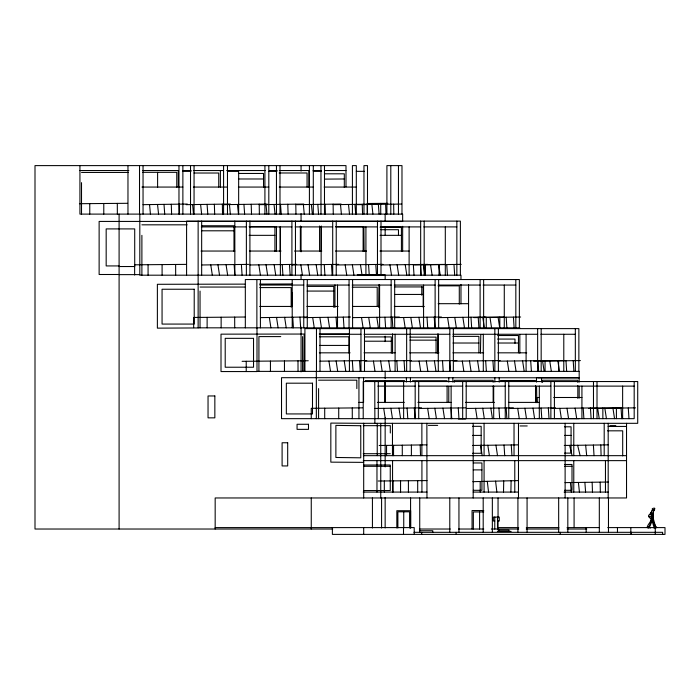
<?xml version="1.0" encoding="UTF-8"?>
<svg xmlns="http://www.w3.org/2000/svg" width="700" height="700" viewBox="0 0 700 700"><rect width="100%" height="100%" fill="white"/><g stroke="black" fill="none" stroke-linecap="round" stroke-linejoin="round"><path stroke-width="1.05" d="M541.529 382.086L541.529 377.781M653.406 511.35L653.441 519.067L655.156 525.35M303.905 371.385L304.15 334.049L221.008 334.154L221.008 371.56L256.996 371.56L256.996 327.828M378.665 307.352L378.963 284.725M437.64 353.115L437.911 333.769M292.04 306.434L292.259 292.521M480.436 353.071L480.778 334.749M503.51 492.082L503.729 480.935M510.886 492.082L511.105 480.76M654.045 509.758C657.597 506.406 648.218 509.154 654.168 510.011M654.019 527.415L652.26 521.246M654.622 509.399L653.861 510.808L652.558 509.863M648.795 516.075L649.075 517.291L650.536 518.472L651.875 516.88M650.528 514.281L651.753 510.843L652.575 510.615L653.538 511.508L653.651 510.851M652.085 510.615L652.54 510.125M653.345 517.869C650.895 517.16 650.965 525.394 648.191 527.249M653.398 518.114L649.346 527.415L650.23 528.15M653.52 512.339L652.645 515.655L653.284 517.615M652.645 515.655L653.117 512.444M653.45 512.032L652.505 515.13M650.396 514.194L650.738 513.074M647.299 526.829L647.124 527.468L648.497 528.159M650.221 514.089L650.834 512.426M656.014 527.048L653.975 527.87L656.014 527.048L654.631 524.396M650.65 518.324C652.811 521.684 643.851 527.056 649.407 527.608M653.012 516.25L652.015 516.933L651.324 515.594L651.446 511.919M651.481 515.909L649.836 516.749C647.246 516.407 649.88 512.584 651.332 514.684M649.346 527.415L647.369 526.628M653.082 516.898L652.461 516.985M652.426 517.414L651.315 517.624M655.288 528.133L656.915 527.424L656.18 527.214M652.365 517.125L651.639 516.206M472.85 481.679L518.481 480.585M143.045 204.662L187.311 204.05M186.121 204.662L230.379 204.05M222.968 204.662L267.225 204.05M259.543 204.662L303.809 204.05M296.861 204.662L341.127 204.05M334.005 204.662L378.262 204.05M357.411 204.662L401.669 204.05M379.172 445.498L426.869 444.859M564.253 445.454L608.186 444.859M565.005 482.624L608.186 482.029M201.827 264.976L248.605 264.381M249.909 264.976L296.686 264.381M291.918 264.976L338.704 264.381M336.236 264.976L383.014 264.381M381.001 264.976L427.779 264.381M414.426 264.976L461.204 264.381M260.409 317.616L307.186 317.021M303.756 317.616L350.534 317.021M352.59 317.616L399.368 317.021M394.678 317.616L441.455 317.021M438.646 317.616L485.433 317.021M473.865 317.616L520.651 317.021M320.005 361.174L366.783 360.579M364.49 361.174L411.276 360.579M410.183 361.174L456.96 360.579M453.355 361.174L500.141 360.579M498.374 361.174L545.151 360.579M533.645 361.174L580.423 360.579M374.762 408.45L421.54 407.855M418.714 408.45L465.491 407.855M466.611 408.45L513.389 407.855M508.769 408.45L555.555 407.855M550.874 408.45L597.651 407.855M588.726 408.45L635.504 407.855M472.692 445.445L518.481 444.859M79.424 203.709L127.601 203.298M387.896 203.324L367.168 203.499L367.168 214.104M185.911 264.381L134.636 264.819L134.636 275.012M445.165 264.416L425.46 264.582L425.46 275.188M244.956 317.021L193.673 317.459L193.673 327.652M483.035 317.257L503.912 317.074M242.095 361.322L308.271 360.754M540.733 360.824L563.719 360.623M362.539 407.855L311.264 408.301L311.264 418.661M596.383 408.118L622.562 407.89M378.201 481.014L426.965 480.585M324.809 179.112L344.312 178.981M244.825 284.13L157.377 284.296L157.377 328.142L198.135 327.941L198.135 275.188M259.621 284.078L292.39 283.964M319.287 334.023L349.51 333.953M608.142 426.449L626.535 426.431M79.931 170.537L128.87 170.537M142.564 170.537L178.273 170.537L178.273 187.066M182.534 170.537L191.179 170.537M193.349 170.537L223.528 170.537M226.721 170.537L265.265 170.537M269.544 170.537L277.191 170.537M279.37 170.537L308.875 170.537L308.875 187.066M313.049 170.537L321.545 170.537M324.739 170.537L345.993 170.537M182.875 171.334L191.004 171.334M227.474 171.334L238.656 171.334L238.656 214.104M268.809 171.334L276.938 171.334M313.303 171.334L321.431 171.334M356.309 171.334L364.446 171.334M142.713 172.331L176.759 172.331L176.759 187.329M81.515 172.445L128.494 172.445M279.186 172.987L307.064 172.987L307.064 187.049M194.023 173.023L218.741 173.023L218.741 187.075M238.411 173.451L263.533 173.451L263.533 187.495M324.809 173.801L344.312 173.801L344.312 187.495M238.411 178.981L263.533 178.981M141.934 187.066L182.875 187.066M193.375 187.066L227.474 187.066M238.394 187.066L268.809 187.066M279.256 187.066L313.303 187.066M324.109 187.066L356.309 187.066M141.89 224.822L187.145 224.822M201.46 225.759L233.984 225.759L233.984 251.37M249.121 226.695L274.925 226.695L274.925 251.493M335.86 226.704L363.125 226.704L363.125 251.484M201.294 226.905L246.374 226.905M249.401 226.905L291.918 226.905M295.12 226.905L332.701 226.905M335.808 226.905L377.466 226.905M380.73 226.905L420.665 226.905M423.771 226.905L456.855 226.905M380.021 227.176L401.424 227.176L401.424 251.493M380.835 229.705L398.475 229.705L398.475 235.086M201.46 230.799L233.984 230.799M249.121 235.34L274.925 235.34M380.021 235.34L401.424 235.34M201.04 251.046L234.824 251.046M249.419 251.046L280.998 251.046M294.525 251.046L321.781 251.046M335.449 251.046L366.555 251.046M379.934 251.046L409.115 251.046M119.096 265.93L106.172 265.93L106.172 228.909L134.715 228.909L134.715 266.534L119.096 266.534M119.096 274.496L99.129 274.496L99.129 221.428L402.649 221.428L402.649 214.104L79.931 214.104L79.931 165.611M119.096 274.627L139.808 274.627M357.262 274.811L385.149 274.811L385.149 279.501M259.971 285.058L303.756 285.058M307.002 285.058L349.055 285.058M352.17 285.058L391.142 285.058M394.275 285.058L435.12 285.058M438.261 285.058L480.104 285.058M483.061 285.058L515.83 285.058M438.078 285.845L459.287 285.845L459.287 304.141M307.142 286.405L333.76 286.405L333.76 307.283M200.043 287.053L244.834 287.053M394.87 286.93L423.176 286.93L423.176 307.361M352.205 287.192L377.204 287.192L377.204 306.442M259.805 287.586L291.174 287.586L291.174 307.16M307.142 291.069L333.76 291.069M394.87 294.438L423.176 294.438M438.174 303.686L468.562 303.686M259.7 306.442L292.206 306.442M306.933 306.442L338.17 306.442M352.476 306.442L379.601 306.442M394.328 306.442L424.261 306.442M198.135 327.828L519.829 327.828M319.498 334.267L360.964 334.267M364.026 334.267L449.829 334.267M452.996 334.267L537.644 334.267M540.89 334.267L575.33 334.267M497.735 335.527L518.464 335.527L518.464 352.835M452.961 336.368L478.887 336.368L478.887 352.835M280.752 336.595L258.921 336.595L258.921 371.385M319.594 336.796L348.924 336.796L348.924 352.993M364.726 336.919L391.326 336.919L391.326 353.062M409.973 337.129L436.074 337.129L436.074 353.071M497.621 339.071L514.981 339.071L514.981 343.306M409.973 340.148L436.074 340.148M364.726 341.206L391.326 341.206M452.996 343.017L478.887 343.017M497.735 343.017L518.464 343.017M319.594 345.424L348.924 345.424M319.322 352.826L350.088 352.826M364.053 352.826L395.098 352.826M409.684 352.826L438.926 352.826M452.935 352.826L483.639 352.826M497.787 352.826L526.724 352.826M256.996 371.385L579.18 371.385L579.18 382.078M537.845 377.79L579.18 377.79L281.523 377.694L281.523 418.661L634.183 418.661L634.183 381.544M318.588 380.179L356.834 380.179L356.834 388.605M500.395 380.485L535.526 380.485M365.295 380.608L404.582 380.608M412.51 380.695L447.09 380.695M377.851 386.12L415.179 386.12M418.425 386.12L462.674 386.12M465.762 386.12L505.242 386.12M508.287 386.12L550.874 386.12M553.971 386.12L634.183 386.12M539.149 397.495L537.005 397.495L537.005 402.78M553.735 397.495L581.928 397.495M358.942 402.395L363.309 402.395M377.475 402.395L404.259 402.395M417.926 402.395L451.124 402.395M465.5 402.395L494.375 402.395M508.515 402.395L539.324 402.395M537.845 418.486L579.18 418.661M458.377 418.985L465.544 418.985M363.387 423.316L637.718 423.316L637.718 381.544L363.213 381.544L363.213 418.661M428.356 425.373L437.666 425.373M363.221 425.661L390.311 425.661L390.311 433.002M609.875 425.679L615.816 425.679M520.03 425.95L527.222 425.95M472.588 426.326L481.162 426.326L481.162 453.285L472.588 453.285M564.585 426.799L571.069 426.799L571.069 453.119L564.585 453.119M607.548 430.824L622.694 430.824L622.694 455.884M472.588 435.409L481.162 435.409M564.585 435.409L571.069 435.409M363.221 453.705L390.311 453.705M363.387 455.665L626.535 455.665M363.239 460.635L626.535 460.635M473.279 462.971L481.924 462.971L481.924 490.298L473.279 490.298M564.497 464.476L572.005 464.476L572.005 490.298L564.497 490.298M363.51 465.01L390.259 465.01L390.259 490.543L363.51 490.543M363.51 466.305L390.259 466.305M564.497 466.305L572.005 466.305M473.279 469.892L481.924 469.892M363.239 492.082L426.965 492.082M473.183 492.082L518.481 492.082M564.095 492.082L608.186 492.082M483.77 510.545L472.062 510.545L472.062 529.025M483.77 511.936L473.349 511.936L473.349 529.025M494.769 521.019L493.343 521.019L493.343 517.081L499.275 517.081L499.275 521.019L497.49 521.019M215.171 527.599L414.216 527.599L414.216 534.389M498.05 527.599L518.691 527.599M526.295 527.599L558.88 527.599M567.035 527.599L599.541 527.599M607.74 527.599L665 527.599L665 534.389L332.386 534.389L332.386 527.599M332.727 529.025L35 529.025L35 165.611L345.993 165.611L345.993 186.874M419.387 529.025L450.284 529.025M458.631 529.025L483.77 529.025M491.33 529.025L518.691 529.025M526.207 529.025L558.906 529.025M567.131 529.025L586.775 529.025M419.414 530.74L432.801 530.74L432.801 532.245M497.394 531.387L511.088 531.387M413.963 532.315L662.629 532.315L662.629 534.389M363.694 462.367L330.829 462.149L330.829 423.089L363.694 423.316L363.694 497.963M652.234 516.959L652.628 517.466M655.183 527.503L652.872 519.855M577.631 445.27L580.116 455.665M569.634 445.375L572.093 455.665M612.946 408.144L614.548 418.661M604.844 408.249L606.428 418.661M597.66 408.336L599.235 418.661M575.094 408.144L576.695 418.661M566.991 408.249L568.575 418.661M557.865 360.868L559.466 371.385M559.808 408.336L561.374 418.661M549.762 360.973L551.346 371.385M542.579 361.06L544.145 371.385M532.997 408.144L534.59 418.661M522.594 360.868L524.195 371.385M524.895 408.249L526.47 418.661M514.491 360.973L516.075 371.385M517.711 408.336L519.278 418.661M507.308 361.06L508.883 371.385M498.094 317.31L499.686 327.828M489.991 317.406L491.566 327.828M482.808 317.502L484.374 327.828M490.831 408.144L492.433 418.661M495.924 445.148L497.516 455.665M477.584 360.868L479.176 371.385M482.729 408.249L484.312 418.661M487.821 445.252L489.396 455.665M462.875 317.31L464.468 327.828M469.481 360.973L471.056 371.385M475.545 408.336L477.12 418.661M480.637 445.34L482.204 455.665M462.298 361.06L463.864 371.385M454.773 317.406L456.347 327.828M447.589 317.502L449.155 327.828M438.646 264.661L440.248 275.188M430.544 264.766L432.127 275.188M423.36 264.863L424.926 275.188M442.934 408.144L444.535 418.661M434.402 360.868L435.995 371.385M434.831 408.249L436.415 418.661M426.3 360.973L427.884 371.385M418.898 317.31L420.499 327.828M427.648 408.336L429.214 418.661M405.221 264.661L406.822 275.188M419.116 361.06L420.683 371.385M410.795 317.406L412.379 327.828M397.119 264.766L398.703 275.188M403.611 317.502L405.186 327.828M389.935 264.863L391.501 275.188M398.983 408.144L400.584 418.661M388.719 360.868L390.311 371.385M390.88 408.249L392.464 418.661M376.81 317.31L378.411 327.828M380.616 360.973L382.191 371.385M383.696 408.336L385.271 418.661M368.707 317.406L370.291 327.828M360.456 264.661L362.049 275.188M373.433 361.06L374.999 371.385M361.524 317.502L363.099 327.828M352.354 264.766L353.938 275.188M345.17 264.863L346.736 275.188M344.225 360.868L345.826 371.385M336.123 360.973L337.706 371.385M327.976 317.31L329.578 327.828M316.146 264.661L317.739 275.188M328.939 361.06L330.505 371.385M319.874 317.406L321.457 327.828M308.044 264.766L309.619 275.188M312.69 317.502L314.256 327.828M300.86 264.863L302.426 275.188M284.629 317.31L286.23 327.828M274.129 264.661L275.73 275.188M276.526 317.406L278.11 327.828M266.026 264.766L267.61 275.188M269.342 317.502L270.909 327.828M258.842 264.863L260.409 275.188M226.047 264.661L227.649 275.188M217.945 264.766L219.529 275.188M210.761 264.863L212.327 275.188M495.582 481.136L496.86 492.082M487.296 481.329L488.548 492.082M578.41 482.431L579.434 492.082M371.892 204.461L372.916 214.104M348.486 204.461L349.51 214.104M311.351 204.461L312.375 214.104M274.033 204.461L275.056 214.104M237.449 204.461L238.473 214.104M200.602 204.461L201.626 214.104M157.535 204.461L158.559 214.104M585.646 445.165L586.679 455.665M570.421 482.545L571.305 492.082M340.506 204.566L341.39 214.104M303.371 204.566L304.246 214.104M266.053 204.566L266.928 214.104M229.469 204.566L230.344 214.104M192.623 204.566L193.498 214.104M149.555 204.566L150.43 214.104M584.876 482.344L585.594 492.082M378.368 204.374L379.085 214.104M354.961 204.374L355.679 214.104M317.817 204.374L318.544 214.104M280.499 204.374L281.225 214.104M243.924 204.374L244.641 214.104M207.077 204.374L207.795 214.104M164.001 204.374L164.727 214.104M628.276 407.951L628.985 418.661M621.049 408.039L621.749 418.661M590.424 407.951L591.133 418.661M583.196 408.039L583.896 418.661M573.195 360.666L573.904 371.385M565.968 360.762L566.668 371.385M548.327 407.951L549.028 418.661M537.924 360.666L538.633 371.385M541.091 408.039L541.791 418.661M530.696 360.762L531.396 371.385M513.424 317.109L514.124 327.828M506.188 317.205L506.887 327.828M511.254 444.955L511.954 455.665M506.161 407.951L506.87 418.661M504.017 445.043L504.718 455.665M498.934 408.039L499.634 418.661M492.914 360.666L493.614 371.385M485.677 360.762L486.377 371.385M478.196 317.109L478.905 327.828M470.969 317.205L471.669 327.828M453.976 264.469L454.676 275.188M458.264 407.951L458.964 418.661M446.749 264.565L447.449 275.188M449.733 360.666L450.433 371.385M451.036 408.039L451.736 418.661M442.505 360.762L443.205 371.385M434.227 317.109L434.936 327.828M427 317.205L427.7 327.828M420.551 264.469L421.26 275.188M413.324 264.565L414.024 275.188M414.312 407.951L415.021 418.661M404.049 360.666L404.749 371.385M407.085 408.039L407.785 418.661M396.812 360.762L397.512 371.385M392.14 317.109L392.849 327.828M384.912 317.205L385.613 327.828M375.786 264.469L376.486 275.188M368.559 264.565L369.259 275.188M359.555 360.666L360.255 371.385M352.328 360.762L353.027 371.385M343.306 317.109L344.015 327.828M336.079 317.205L336.779 327.828M331.476 264.469L332.176 275.188M324.249 264.565L324.94 275.188M299.959 317.109L300.668 327.828M289.459 264.469L290.168 275.188M292.731 317.205L293.431 327.828M282.231 264.565L282.931 275.188M241.377 264.469L242.086 275.188M234.15 264.565L234.85 275.188L234.824 221.112M593.39 445.06L594.029 455.665M592.148 482.248L592.48 492.082M385.639 204.269L385.963 214.104M362.233 204.269L362.565 214.104M325.089 204.269L325.421 214.104M287.779 204.269L288.102 214.104M251.195 204.269L251.519 214.104M214.349 204.269L214.673 214.104M171.281 204.269L171.605 214.104M420.192 444.946L420.525 455.665M600.784 444.964L601.108 455.665M600.171 482.134L600.329 492.082M393.654 204.155L393.82 214.104M333.113 204.155L333.27 214.104M295.794 204.155L295.96 214.104M259.21 204.155L259.376 214.104M222.364 204.155L222.53 214.104M179.296 204.155L179.463 214.104M536.48 377.773L536.532 382.078M536.594 386.382L536.795 402.526M363.886 226.8L364.105 251.527M616.394 407.942L616.429 418.661M558.582 360.666L558.626 371.385M499.8 317.109L499.844 327.828M438.996 264.469L439.04 275.188M380.704 203.385L380.748 214.104M352.257 407.942L352.301 418.661M297.99 360.841L298.034 371.56M234.675 317.109L234.719 327.828M175.63 264.469L175.674 275.188M117.311 203.385L117.355 214.104M392.551 333.865L392.56 353.159M655.261 527.599L655.261 534.389M631.479 532.315L631.479 534.389M630.831 527.599L630.831 534.389M626.535 423.316L626.535 497.963L215.171 497.963L215.171 529.025M622.633 386.12L622.633 418.661M617.461 527.599L617.461 532.315M608.466 497.963L608.466 532.315M608.186 423.316L608.186 497.963M605.456 460.635L605.456 492.082M604.196 423.316L604.196 455.665M602.858 408.065L602.858 418.661M599.314 497.963L599.314 532.315M597.012 381.544L597.012 418.661M593.477 381.544L593.477 418.661M586.154 527.599L586.154 532.315M581.928 386.12L581.928 418.661M579.18 386.356L579.18 398.142M578.865 371.385L578.865 328.615L304.92 328.615L304.92 371.385M577.824 382.375L577.824 380.249L542.491 380.249L542.491 382.375M577.824 385.578L577.824 398.387M575.33 328.615L575.33 371.385M574.087 497.963L574.087 527.599M573.781 423.316L573.781 455.665M573.781 460.635L573.781 492.082M567.822 497.963L567.822 532.315M565.119 423.316L565.119 497.963M563.789 334.267L563.789 371.385M560.227 532.315L560.227 534.389M558.67 497.963L558.67 532.315M554.409 381.544L554.409 418.661M550.874 381.544L550.874 418.661M545.046 360.78L545.046 371.385M541.17 328.615L541.17 371.385M539.324 386.12L539.324 418.661M537.644 328.615L537.644 371.385M535.526 385.551L535.526 402.64M527.074 497.963L527.074 532.315M526.094 334.267L526.094 371.385M519.829 334.679L519.829 353.168M519.365 327.828L519.365 279.545L245.324 279.545L245.324 327.828M518.481 423.316L518.481 497.963M517.921 497.963L517.921 532.315M515.83 279.545L515.83 327.828M514.78 460.635L514.78 492.082M514.028 423.316L514.028 455.665M509.014 531.387L509.014 530.171L498.347 530.171L498.347 531.387M508.769 381.544L508.769 418.661M505.242 381.544L505.242 418.661M504.28 285.058L504.28 327.828M499.327 530.171L499.327 531.387M499.205 377.764L499.205 382.069M498.374 328.615L498.374 371.385M498.05 497.963L498.05 518.07M498.05 520.188L498.05 529.025M497.49 517.081L497.49 529.025M494.847 328.615L494.847 371.385M494.856 377.764L494.856 382.043M494.769 517.081L494.769 529.025M493.692 386.12L493.692 418.661M493.15 382.226L493.15 380.31L454.274 380.31L454.274 382.226M493.15 386.041L493.15 402.351M492.345 497.963L492.345 532.315M486.273 317.223L486.273 327.828M484.076 423.316L484.076 455.665M484.076 460.635L484.076 492.082M483.639 279.545L483.639 327.828M483.298 334.267L483.298 371.385M483.192 497.963L483.192 532.315M480.2 481.504L480.2 492.082M480.104 279.545L480.104 327.828M479.596 511.936L479.596 529.025M473.183 423.316L473.183 497.963M468.562 284.795L468.562 327.828M466.2 381.544L466.2 418.661M462.674 381.544L462.674 418.661M460.976 279.274L460.976 275.188L139.808 275.188L139.808 214.104M460.976 284.436L460.976 303.844M460.381 275.188L460.381 221.112L186.585 221.112L186.585 275.188M458.946 497.963L458.946 532.315M456.855 221.112L456.855 275.188M456.085 532.315L456.085 534.389M453.355 328.615L453.355 371.385M452.847 377.746L452.847 382.051M451.124 386.12L451.124 418.661M449.829 328.615L449.829 371.385M449.785 497.963L449.785 532.315M448.77 377.746L448.77 382.034M448.77 386.321L448.77 402.395M447.09 386.12L447.09 402.386M445.305 226.905L445.305 275.188M438.646 279.545L438.646 327.828M438.279 334.267L438.279 371.385M435.12 279.545L435.12 327.828M426.965 497.963L426.869 423.316M424.191 221.112L424.191 275.188M423.57 285.058L423.57 327.828M421.873 423.316L421.873 455.665M421.925 460.635L421.925 492.082M421.767 286.589L421.767 295.216M421.697 532.315L421.697 534.389M420.665 221.112L420.665 275.188M419.729 497.963L419.729 532.315M418.714 381.544L418.714 418.661M417.69 480.664L417.69 492.082M415.179 381.544L415.179 418.661M411.39 445.069L411.39 455.665M410.655 527.949L410.655 510.711L396.83 510.711L396.83 527.949M410.576 497.963L410.576 528.019M410.428 377.729L410.428 382.043M410.183 328.615L410.183 371.385M409.605 527.949L409.605 511.814L397.88 511.814L397.88 527.949M409.115 226.905L409.115 275.188M408.415 480.751L408.415 492.082M406.648 328.615L406.648 371.385M406.394 377.729L406.394 382.016M403.629 381.544L403.629 418.661M403.743 511.814L403.743 527.949M403.506 527.599L403.506 534.389M402.649 226.328L402.649 251.282M402.281 445.183L402.281 455.665M401.984 214.104L401.984 165.611L386.908 165.611L386.908 214.104M400.558 480.812L400.558 492.082M398.457 165.611L398.457 214.104M395.098 334.267L395.098 371.385M394.678 279.545L394.678 327.828M393.549 445.305L393.549 455.665M393.067 480.883L393.067 492.082M392.56 460.635L392.56 492.082M392.464 423.316L392.464 455.665M391.142 279.545L391.142 327.828M390.801 165.611L390.801 214.104M386.549 445.392L386.549 455.665M385.149 214.104L385.149 221.191M385.149 227.027L385.149 235.078M385.149 336.158L385.149 341.609M385.149 371.026L385.149 378.656M385.149 380.835L385.149 402.631M385.149 417.882L385.149 466.918M385.149 497.429L385.149 527.94M384.939 380.608L384.939 402.351M384.317 480.961L384.317 492.082M381.579 497.963L381.579 528.019M381.001 221.112L381.001 275.188M380.748 423.316L380.748 497.963M379.601 285.058L379.601 327.828M378.297 381.544L378.297 418.661M377.466 221.112L377.466 275.188M377.239 423.316L377.239 455.665M376.967 460.635L376.967 492.082M374.762 381.544L374.876 423.316M372.426 497.963L372.426 528.019M367.491 214.104L367.491 165.611L363.965 165.611L363.965 214.104M365.916 226.905L365.916 275.188M364.49 328.615L364.49 371.385M363.694 527.599L363.694 534.389M363.562 377.711L363.562 402.5M360.964 328.615L360.964 371.385M358.942 377.711L358.942 418.661M356.309 214.104L356.309 165.611L352.415 165.611L352.415 214.104M352.59 279.545L352.59 327.828M349.414 328.615L349.414 371.385M349.055 279.545L349.055 327.828M338.721 408.065L338.721 418.661M337.514 285.058L337.514 327.828M336.236 221.112L336.236 275.188M334.95 284.882L334.95 307.431M332.701 221.112L332.701 275.188M324.704 408.179L324.704 418.661M324.485 165.611L324.485 214.104M321.3 225.995L321.3 251.046M321.151 226.905L321.151 275.188M320.959 165.611L320.959 214.104M320.005 328.615L320.005 371.385M319.567 225.995L319.567 251.134M318.588 388.605L318.588 418.661M316.47 328.615L316.47 371.385M316.339 371.385L316.339 418.661M313.303 165.611L313.303 214.104M311.255 497.963L311.255 529.025M309.409 165.611L309.409 214.104M307.283 279.545L307.283 327.828M303.756 279.545L303.756 327.828M302.575 336.595L302.575 371.385M301.061 165.611L301.061 171.062M301.061 213.631L301.061 221.27M301.061 226.721L301.061 251.825M301.061 274.741L301.061 279.108M301.061 327.127L301.061 371.875M300.352 225.995L300.352 251.134M295.453 221.112L295.453 275.188M292.206 279.545L292.206 327.828M291.918 221.112L291.918 275.188M284.454 360.955L284.454 371.56M280.376 226.905L280.376 275.188M280.149 226.8L280.149 251.527M279.991 165.611L279.991 214.104M276.456 165.611L276.456 214.104M276.456 226.695L276.456 251.046M270.436 361.078L270.436 371.56M268.809 165.611L268.809 214.104M264.915 165.611L264.915 214.104M260.409 279.545L260.409 327.828M256.874 279.545L256.874 327.828M249.909 221.112L249.909 275.188M246.374 221.112L246.374 275.188M246.225 361.287L246.225 371.56M227.474 165.611L227.474 214.104M223.58 165.611L223.58 214.104M221.139 317.223L221.139 327.828M220.377 170.537L220.377 187.066M207.121 317.345L207.121 327.828M201.661 221.112L201.661 275.188M200.043 291.069L200.043 327.828M198.135 221.112L198.135 275.188M194.058 165.611L194.058 214.104M190.523 165.611L190.523 214.104M182.875 165.611L182.875 214.104M178.972 165.611L178.972 214.104M162.094 264.582L162.094 275.188M157.605 172.331L157.605 187.329M148.076 264.705L148.076 275.188M143.045 165.611L143.045 214.104M141.89 235.34L141.89 275.188M139.519 165.611L139.519 214.104M127.969 165.611L127.969 214.104M119.096 214.104L119.096 529.025M103.784 203.499L103.784 214.104M89.766 203.621L89.766 214.104M81.515 182.648L81.515 214.104M194.215 289.24L162.059 289.24L162.059 324.074L194.215 324.074L194.215 289.24M253.531 338.336L225.207 338.336L225.207 367.229L253.531 367.229L253.531 338.336M312.489 383.189L286.344 383.189L286.344 413.936L312.489 413.936L312.489 383.189M214.847 395.964L208.04 395.964L208.04 417.848L214.847 417.848L214.847 395.964M308.49 424.27L297.062 424.27L297.062 429.354L308.49 429.354L308.49 424.27M287.691 442.759L282.1 442.759L282.1 465.938L287.691 465.938L287.691 442.759M360.762 425.731L335.877 425.39L335.877 457.476L360.762 457.817L360.762 425.731"/></g></svg>
